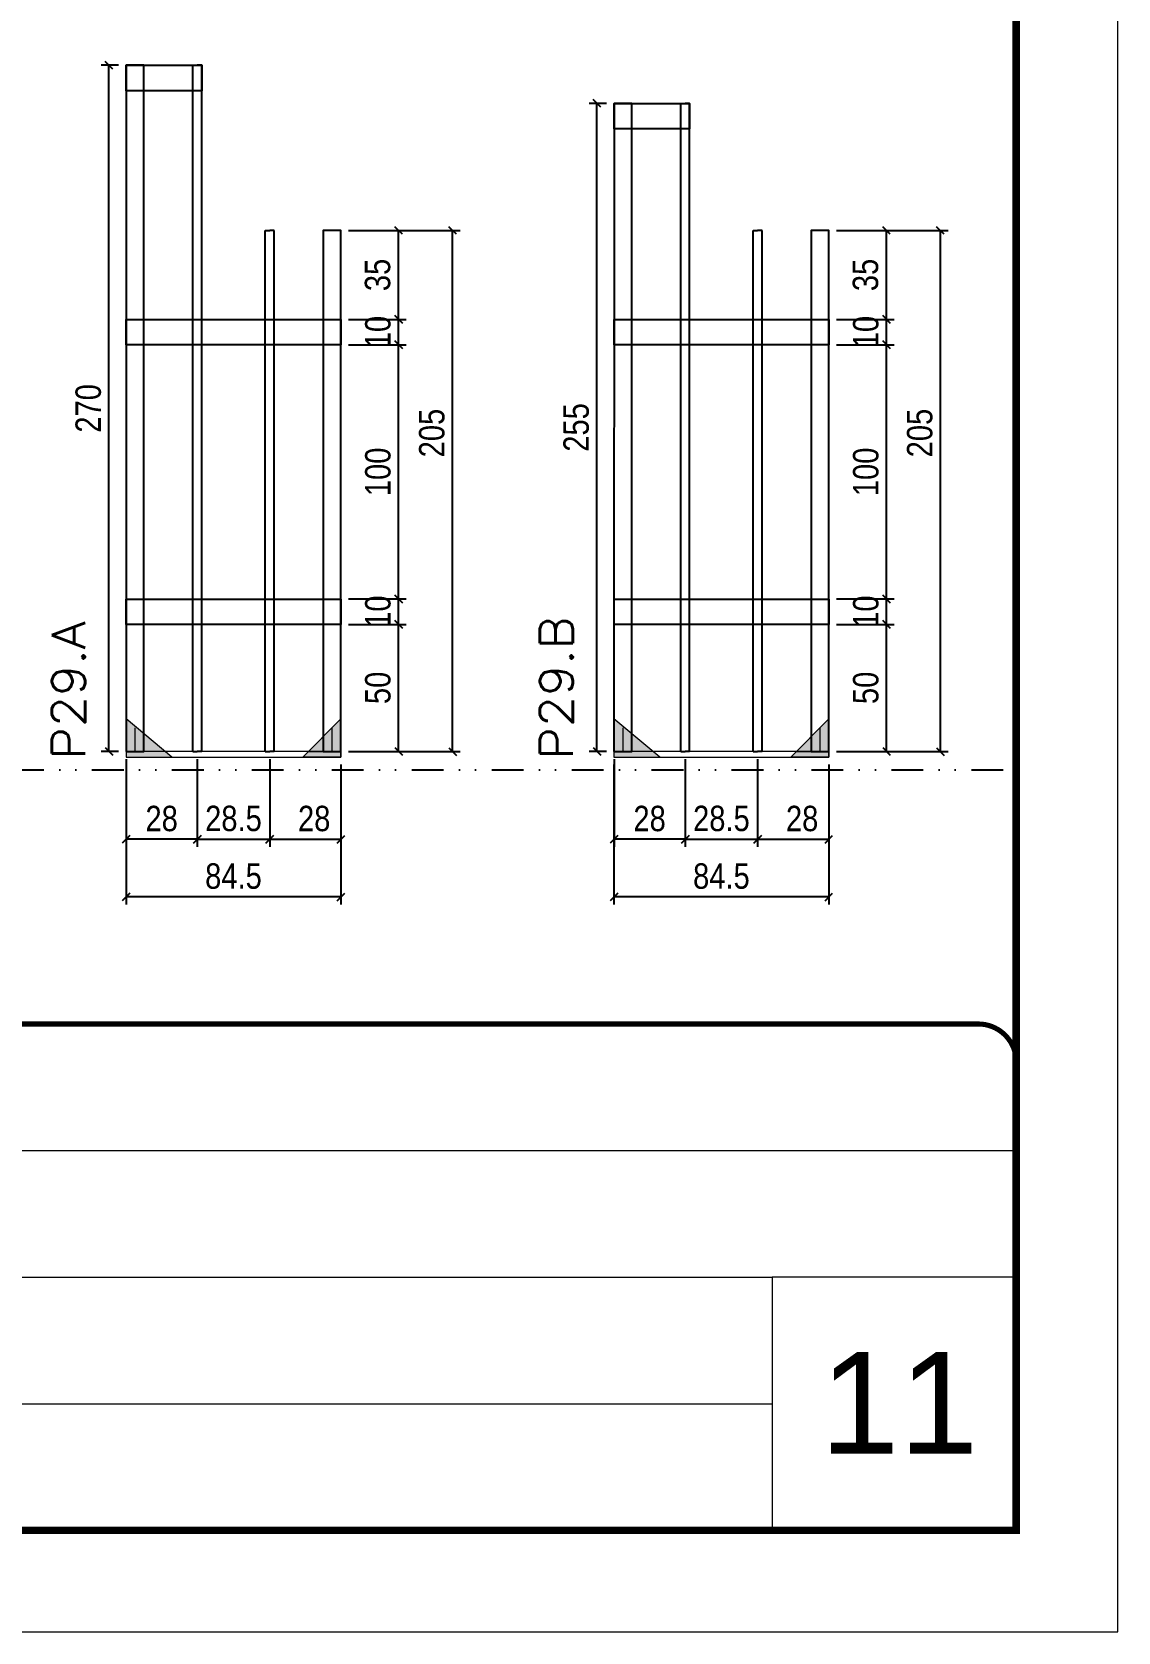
# Model space of a CAD drawing. Extents: x 14400 to 20667, y -21631 to 6985.
# Drawn here: x 18655 to 19082, y 3638 to 4267 of the extents above; entities that cross this region are included whole.
import ezdxf

# ---------------------------------------------------------------- set-up
doc = ezdxf.new("R2010")
doc.units = 0
for name, pattern in [('CONTINUO', [0]), ('DASHED', [0.75, 0.5, -0.25]), ('DIVIDE2', [0.625, 0.25, -0.125, 0, -0.125, 0, -0.125]), ('HIDDEN', [0.375, 0.25, -0.125])]:
    doc.linetypes.add(name, pattern=pattern)
for name, color, linetype, lineweight in [('CARIMBO', 255, 'Continuous', 9), ('Folhas', 255, 'Continuous', 9), ('Madeira', 126, 'Continuous', 18), ('Sarr 2.2x7', 40, 'Continuous', 9), ('SARRAFO DE PRESSAO', 251, 'DASHED', 9), ('Texto Seção', 7, 'Continuous', 15)]:
    doc.layers.add(name, color=color, linetype=linetype, lineweight=lineweight)
for name, color, linetype in [('COTA', 241, 'Continuous'), ('Nível', 160, 'Continuous'), ('SARR_2.2x10', 60, 'Continuous'), ('SARR_3.5x7', 81, 'Continuous'), ('SARR_7x7', 40, 'Continuous')]:
    doc.layers.add(name, color=color, linetype=linetype)
doc.styles.add('ARIAL', font='arial.ttf')
doc.styles.add('COTA TECNICA', font='techl___.ttf', dxfattribs={"height": 10})
doc.styles.add('REGUA-120', font='ROMANS.shx', dxfattribs={"height": 15})
doc.dimstyles.new('PAINEL', dxfattribs={"dimtxt": 10, "dimasz": 3, "dimexe": 3, "dimexo": 3, "dimgap": 3, "dimtad": 1, "dimdec": 1, "dimzin": 12, "dimdsep": 46, "dimtxsty": 'COTA TECNICA', "dimblk1": 'OBLIQUE', "dimblk2": 'OBLIQUE', "dimsah": 1, "dimcen": 0.9, "dimclrd": 4, "dimclre": 4, "dimclrt": 240, "dimadec": 1, "dimazin": 3, "dimtfac": 1, "dimtdec": 1, "dimtmove": 0, "dimatfit": 3, "dimfxl": 1, "dimtolj": 1, "dimtzin": 12, "dimarcsym": 0})

# ---------------------------------------------------------------- blocks, each defined once
blk = doc.blocks.new('9999999999')
at = {"color": 30, "linetype": 'CONTINUO'}
for p, q in [((98564.56, 34379.64), (99583.98, 34379.64)), ((98564.56, 34329.83), (99487.98, 34329.83)), ((99583.98, 34329.83), (99487.98, 34329.83)), ((99487.98, 34329.83), (99487.98, 34230.21)), ((98564.56, 34280.02), (99487.98, 34280.02))]:
    blk.add_line(p, q, dxfattribs=at)
at = {"color": 30, "linetype": 'CONTINUO', "const_width": 2}
blk.add_lwpolyline([(99583.98, 34230.21), (99583.98, 34414.45, 0.414214), (99568.98, 34429.45), (98228.98, 34429.45, 0.414214), (98213.98, 34414.45), (98213.98, 34245.21, 0.414214), (98228.98, 34230.21), (99583.98, 34230.21)], format="xyb", dxfattribs=at)
at = {"layer": 'Folhas'}
blk.add_lwpolyline([(98138.98, 34190.21), (99623.98, 34190.21), (99623.98, 35240.21), (98138.98, 35240.21)], close=True, dxfattribs=at)
at = {"layer": 'Folhas', "color": 30, "const_width": 3}
blk.add_lwpolyline([(98213.98, 34230.21), (99583.98, 34230.21), (99583.98, 35200.21), (98213.98, 35200.21)], close=True, dxfattribs=at)
blk = doc.blocks.new('_Oblique')
at = {"color": 0, "linetype": 'ByBlock', "lineweight": -2}
blk.add_line((-0.5, -0.5), (0.5, 0.5), dxfattribs=at)
blk = doc.blocks.new('*D1003')
at = {"layer": 'COTA', "color": 4, "lineweight": -2, "transparency": 16777216}
for p, q in [((18691.78, 3981.06), (18691.78, 3946.5)), ((18719.78, 3981.06), (18719.78, 3946.5)), ((18719.78, 3949.5), (18691.78, 3949.5))]:
    blk.add_line(p, q, dxfattribs=at)
at = {"layer": 'Defpoints', "color": 0, "transparency": 16777216}
for p in [(18691.78, 3984.06), (18719.78, 3984.06), (18691.78, 3949.5)]:
    blk.add_point(p, dxfattribs=at)
at = {"layer": 'COTA', "color": 4, "lineweight": -2, "transparency": 16777216, "xscale": 3, "yscale": 3, "zscale": 3, "rotation": 180}
blk.add_blockref('_Oblique', (18691.78, 3949.5), dxfattribs=at)
at = {"layer": 'COTA', "color": 4, "lineweight": -2, "transparency": 16777216, "xscale": 3, "yscale": 3, "zscale": 3}
blk.add_blockref('_Oblique', (18719.78, 3949.5), dxfattribs=at)
at = {"layer": 'COTA', "color": 240, "transparency": 16777216, "insert": (18705.78, 3957.6), "char_height": 10, "attachment_point": 5, "style": 'COTA TECNICA'}
blk.add_mtext('\\A1;28', dxfattribs=at)
blk = doc.blocks.new('*D1004')
at = {"layer": 'COTA', "color": 4, "lineweight": -2, "transparency": 16777216}
for p, q in [((18748.28, 3981.06), (18748.28, 3946.5)), ((18776.28, 3978.86), (18776.28, 3946.5)), ((18748.28, 3949.5), (18776.28, 3949.5))]:
    blk.add_line(p, q, dxfattribs=at)
at = {"layer": 'Defpoints', "color": 0, "transparency": 16777216}
for p in [(18748.28, 3984.06), (18776.28, 3981.86), (18776.28, 3949.5)]:
    blk.add_point(p, dxfattribs=at)
at = {"layer": 'COTA', "color": 4, "lineweight": -2, "transparency": 16777216, "xscale": 3, "yscale": 3, "zscale": 3, "rotation": 180}
blk.add_blockref('_Oblique', (18748.28, 3949.5), dxfattribs=at)
at = {"layer": 'COTA', "color": 4, "lineweight": -2, "transparency": 16777216, "xscale": 3, "yscale": 3, "zscale": 3}
blk.add_blockref('_Oblique', (18776.28, 3949.5), dxfattribs=at)
at = {"layer": 'COTA', "color": 240, "transparency": 16777216, "insert": (18765.78, 3957.6), "char_height": 10, "attachment_point": 5, "style": 'COTA TECNICA'}
blk.add_mtext('\\A1;28', dxfattribs=at)
blk = doc.blocks.new('*D1005')
at = {"layer": 'COTA', "color": 4, "lineweight": -2, "transparency": 16777216}
for p, q in [((18719.78, 3981.06), (18719.78, 3946.5)), ((18748.28, 3981.06), (18748.28, 3946.5)), ((18719.78, 3949.5), (18748.28, 3949.5))]:
    blk.add_line(p, q, dxfattribs=at)
at = {"layer": 'Defpoints', "color": 0, "transparency": 16777216}
for p in [(18719.78, 3984.06), (18748.28, 3984.06), (18748.28, 3949.5)]:
    blk.add_point(p, dxfattribs=at)
at = {"layer": 'COTA', "color": 4, "lineweight": -2, "transparency": 16777216, "xscale": 3, "yscale": 3, "zscale": 3, "rotation": 180}
blk.add_blockref('_Oblique', (18719.78, 3949.5), dxfattribs=at)
at = {"layer": 'COTA', "color": 4, "lineweight": -2, "transparency": 16777216, "xscale": 3, "yscale": 3, "zscale": 3}
blk.add_blockref('_Oblique', (18748.28, 3949.5), dxfattribs=at)
at = {"layer": 'COTA', "color": 240, "transparency": 16777216, "insert": (18734.03, 3957.63), "char_height": 10, "attachment_point": 5, "style": 'COTA TECNICA'}
blk.add_mtext('\\A1;28.5', dxfattribs=at)
blk = doc.blocks.new('*D1006')
at = {"layer": 'COTA', "color": 4, "lineweight": -2, "transparency": 16777216}
for p, q in [((18691.78, 3978.86), (18691.78, 3923.82)), ((18776.28, 3978.86), (18776.28, 3923.82)), ((18776.28, 3926.82), (18691.78, 3926.82))]:
    blk.add_line(p, q, dxfattribs=at)
at = {"layer": 'Defpoints', "color": 0, "transparency": 16777216}
for p in [(18691.78, 3981.86), (18776.28, 3981.86), (18691.78, 3926.82)]:
    blk.add_point(p, dxfattribs=at)
at = {"layer": 'COTA', "color": 4, "lineweight": -2, "transparency": 16777216, "xscale": 3, "yscale": 3, "zscale": 3, "rotation": 180}
blk.add_blockref('_Oblique', (18691.78, 3926.82), dxfattribs=at)
at = {"layer": 'COTA', "color": 4, "lineweight": -2, "transparency": 16777216, "xscale": 3, "yscale": 3, "zscale": 3}
blk.add_blockref('_Oblique', (18776.28, 3926.82), dxfattribs=at)
at = {"layer": 'COTA', "color": 240, "transparency": 16777216, "insert": (18734.03, 3934.95), "char_height": 10, "attachment_point": 5, "style": 'COTA TECNICA'}
blk.add_mtext('\\A1;84.5', dxfattribs=at)
blk = doc.blocks.new('*D1007')
at = {"layer": 'COTA', "color": 4, "lineweight": -2, "transparency": 16777216}
for p, q in [((18779.28, 4034.06), (18801.98, 4034.06)), ((18798.98, 3984.06), (18798.98, 4034.06)), ((18779.28, 3984.06), (18801.98, 3984.06))]:
    blk.add_line(p, q, dxfattribs=at)
at = {"layer": 'Defpoints', "color": 0, "transparency": 16777216}
for p in [(18776.28, 4034.06), (18798.98, 4034.06), (18776.28, 3984.06)]:
    blk.add_point(p, dxfattribs=at)
at = {"layer": 'COTA', "color": 4, "lineweight": -2, "transparency": 16777216, "xscale": 3, "yscale": 3, "zscale": 3}
for p, rotation in [((18798.98, 4034.06), 90), ((18798.98, 3984.06), 270)]:
    blk.add_blockref('_Oblique', p, dxfattribs=dict(at, rotation=rotation))
at = {"layer": 'COTA', "color": 240, "transparency": 16777216, "insert": (18790.87, 4009.06), "char_height": 10, "attachment_point": 5, "rotation": 90, "style": 'COTA TECNICA'}
blk.add_mtext('\\A1;50', dxfattribs=at)
blk = doc.blocks.new('*D1008')
at = {"layer": 'COTA', "color": 4, "lineweight": -2, "transparency": 16777216}
for p, q in [((18779.28, 4044.06), (18801.98, 4044.06)), ((18798.98, 4034.06), (18798.98, 4044.06)), ((18779.28, 4034.06), (18801.98, 4034.06))]:
    blk.add_line(p, q, dxfattribs=at)
at = {"layer": 'Defpoints', "color": 0, "transparency": 16777216}
for p in [(18776.28, 4044.06), (18798.98, 4044.06), (18776.28, 4034.06)]:
    blk.add_point(p, dxfattribs=at)
at = {"layer": 'COTA', "color": 4, "lineweight": -2, "transparency": 16777216, "xscale": 3, "yscale": 3, "zscale": 3}
for p, rotation in [((18798.98, 4044.06), 90), ((18798.98, 4034.06), 270)]:
    blk.add_blockref('_Oblique', p, dxfattribs=dict(at, rotation=rotation))
at = {"layer": 'COTA', "color": 240, "transparency": 16777216, "insert": (18790.88, 4039.06), "char_height": 10, "attachment_point": 5, "rotation": 90, "style": 'COTA TECNICA'}
blk.add_mtext('\\A1;10', dxfattribs=at)
blk = doc.blocks.new('*D1009')
at = {"layer": 'COTA', "color": 4, "lineweight": -2, "transparency": 16777216}
for p, q in [((18779.28, 4144.06), (18801.98, 4144.06)), ((18798.98, 4044.06), (18798.98, 4144.06)), ((18779.28, 4044.06), (18801.98, 4044.06))]:
    blk.add_line(p, q, dxfattribs=at)
at = {"layer": 'Defpoints', "color": 0, "transparency": 16777216}
for p in [(18776.28, 4144.06), (18798.98, 4144.06), (18776.28, 4044.06)]:
    blk.add_point(p, dxfattribs=at)
at = {"layer": 'COTA', "color": 4, "lineweight": -2, "transparency": 16777216, "xscale": 3, "yscale": 3, "zscale": 3}
for p, rotation in [((18798.98, 4144.06), 90), ((18798.98, 4044.06), 270)]:
    blk.add_blockref('_Oblique', p, dxfattribs=dict(at, rotation=rotation))
at = {"layer": 'COTA', "color": 240, "transparency": 16777216, "insert": (18790.88, 4094.06), "char_height": 10, "attachment_point": 5, "rotation": 90, "style": 'COTA TECNICA'}
blk.add_mtext('\\A1;100', dxfattribs=at)
blk = doc.blocks.new('*D1010')
at = {"layer": 'COTA', "color": 4, "lineweight": -2, "transparency": 16777216}
for p, q in [((18779.28, 4154.06), (18801.98, 4154.06)), ((18798.98, 4144.06), (18798.98, 4154.06)), ((18779.28, 4144.06), (18801.98, 4144.06))]:
    blk.add_line(p, q, dxfattribs=at)
at = {"layer": 'Defpoints', "color": 0, "transparency": 16777216}
for p in [(18776.28, 4154.06), (18798.98, 4154.06), (18776.28, 4144.06)]:
    blk.add_point(p, dxfattribs=at)
at = {"layer": 'COTA', "color": 4, "lineweight": -2, "transparency": 16777216, "xscale": 3, "yscale": 3, "zscale": 3}
for p, rotation in [((18798.98, 4154.06), 90), ((18798.98, 4144.06), 270)]:
    blk.add_blockref('_Oblique', p, dxfattribs=dict(at, rotation=rotation))
at = {"layer": 'COTA', "color": 240, "transparency": 16777216, "insert": (18790.88, 4149.06), "char_height": 10, "attachment_point": 5, "rotation": 90, "style": 'COTA TECNICA'}
blk.add_mtext('\\A1;10', dxfattribs=at)
blk = doc.blocks.new('*D1011')
at = {"layer": 'COTA', "color": 4, "lineweight": -2, "transparency": 16777216}
for p, q in [((18779.28, 4189.03), (18823.2, 4189.03)), ((18820.2, 3984.02), (18820.2, 4189.03)), ((18779.28, 3984.02), (18823.2, 3984.02))]:
    blk.add_line(p, q, dxfattribs=at)
at = {"layer": 'Defpoints', "color": 0, "transparency": 16777216}
for p in [(18776.28, 4189.03), (18820.2, 4189.03), (18776.28, 3984.02)]:
    blk.add_point(p, dxfattribs=at)
at = {"layer": 'COTA', "color": 4, "lineweight": -2, "transparency": 16777216, "xscale": 3, "yscale": 3, "zscale": 3}
for p, rotation in [((18820.2, 4189.03), 90), ((18820.2, 3984.02), 270)]:
    blk.add_blockref('_Oblique', p, dxfattribs=dict(at, rotation=rotation))
at = {"layer": 'COTA', "color": 240, "transparency": 16777216, "insert": (18812.09, 4109.33), "char_height": 10, "attachment_point": 5, "rotation": 90, "style": 'COTA TECNICA'}
blk.add_mtext('\\A1;205', dxfattribs=at)
blk = doc.blocks.new('*D1012')
at = {"layer": 'COTA', "color": 4, "lineweight": -2, "transparency": 16777216}
for p, q in [((18779.28, 4189.03), (18801.98, 4189.03)), ((18798.98, 4154.06), (18798.98, 4189.03)), ((18779.28, 4154.06), (18801.98, 4154.06))]:
    blk.add_line(p, q, dxfattribs=at)
at = {"layer": 'Defpoints', "color": 0, "transparency": 16777216}
for p in [(18776.28, 4189.03), (18798.98, 4189.03), (18776.28, 4154.06)]:
    blk.add_point(p, dxfattribs=at)
at = {"layer": 'COTA', "color": 4, "lineweight": -2, "transparency": 16777216, "xscale": 3, "yscale": 3, "zscale": 3}
for p, rotation in [((18798.98, 4189.03), 90), ((18798.98, 4154.06), 270)]:
    blk.add_blockref('_Oblique', p, dxfattribs=dict(at, rotation=rotation))
at = {"layer": 'COTA', "color": 240, "transparency": 16777216, "insert": (18790.76, 4171.54), "char_height": 10, "attachment_point": 5, "rotation": 90, "style": 'COTA TECNICA'}
blk.add_mtext('\\A1;35', dxfattribs=at)
blk = doc.blocks.new('*D1013')
at = {"layer": 'COTA', "color": 4, "lineweight": -2, "transparency": 16777216}
for p, q in [((18688.78, 4254.02), (18682.05, 4254.02)), ((18685.05, 3984.06), (18685.05, 4254.02)), ((18688.78, 3984.06), (18682.05, 3984.06))]:
    blk.add_line(p, q, dxfattribs=at)
at = {"layer": 'Defpoints', "color": 0, "transparency": 16777216}
for p in [(18685.05, 4254.02), (18691.78, 4254.02), (18691.78, 3984.06)]:
    blk.add_point(p, dxfattribs=at)
at = {"layer": 'COTA', "color": 4, "lineweight": -2, "transparency": 16777216, "xscale": 3, "yscale": 3, "zscale": 3}
for p, rotation in [((18685.05, 4254.02), 90), ((18685.05, 3984.06), 270)]:
    blk.add_blockref('_Oblique', p, dxfattribs=dict(at, rotation=rotation))
at = {"layer": 'COTA', "color": 240, "transparency": 16777216, "insert": (18676.95, 4119.04), "char_height": 10, "attachment_point": 5, "rotation": 90, "style": 'COTA TECNICA'}
blk.add_mtext('\\A1;270', dxfattribs=at)
blk = doc.blocks.new('*D1014')
at = {"layer": 'COTA', "color": 4, "lineweight": -2, "transparency": 16777216}
for p, q in [((18883.72, 3981.06), (18883.72, 3946.5)), ((18911.72, 3981.06), (18911.72, 3946.5)), ((18911.72, 3949.5), (18883.72, 3949.5))]:
    blk.add_line(p, q, dxfattribs=at)
at = {"layer": 'Defpoints', "color": 0, "transparency": 16777216}
for p in [(18883.72, 3984.06), (18911.72, 3984.06), (18883.72, 3949.5)]:
    blk.add_point(p, dxfattribs=at)
at = {"layer": 'COTA', "color": 4, "lineweight": -2, "transparency": 16777216, "xscale": 3, "yscale": 3, "zscale": 3, "rotation": 180}
blk.add_blockref('_Oblique', (18883.72, 3949.5), dxfattribs=at)
at = {"layer": 'COTA', "color": 4, "lineweight": -2, "transparency": 16777216, "xscale": 3, "yscale": 3, "zscale": 3}
blk.add_blockref('_Oblique', (18911.72, 3949.5), dxfattribs=at)
at = {"layer": 'COTA', "color": 240, "transparency": 16777216, "insert": (18897.72, 3957.6), "char_height": 10, "attachment_point": 5, "style": 'COTA TECNICA'}
blk.add_mtext('\\A1;28', dxfattribs=at)
blk = doc.blocks.new('*D1015')
at = {"layer": 'COTA', "color": 4, "lineweight": -2, "transparency": 16777216}
for p, q in [((18940.22, 3981.06), (18940.22, 3946.5)), ((18968.22, 3978.86), (18968.22, 3946.5)), ((18940.22, 3949.5), (18968.22, 3949.5))]:
    blk.add_line(p, q, dxfattribs=at)
at = {"layer": 'Defpoints', "color": 0, "transparency": 16777216}
for p in [(18940.22, 3984.06), (18968.22, 3981.86), (18968.22, 3949.5)]:
    blk.add_point(p, dxfattribs=at)
at = {"layer": 'COTA', "color": 4, "lineweight": -2, "transparency": 16777216, "xscale": 3, "yscale": 3, "zscale": 3, "rotation": 180}
blk.add_blockref('_Oblique', (18940.22, 3949.5), dxfattribs=at)
at = {"layer": 'COTA', "color": 4, "lineweight": -2, "transparency": 16777216, "xscale": 3, "yscale": 3, "zscale": 3}
blk.add_blockref('_Oblique', (18968.22, 3949.5), dxfattribs=at)
at = {"layer": 'COTA', "color": 240, "transparency": 16777216, "insert": (18957.72, 3957.6), "char_height": 10, "attachment_point": 5, "style": 'COTA TECNICA'}
blk.add_mtext('\\A1;28', dxfattribs=at)
blk = doc.blocks.new('*D1016')
at = {"layer": 'COTA', "color": 4, "lineweight": -2, "transparency": 16777216}
for p, q in [((18911.72, 3981.06), (18911.72, 3946.5)), ((18940.22, 3981.06), (18940.22, 3946.5)), ((18911.72, 3949.5), (18940.22, 3949.5))]:
    blk.add_line(p, q, dxfattribs=at)
at = {"layer": 'Defpoints', "color": 0, "transparency": 16777216}
for p in [(18911.72, 3984.06), (18940.22, 3984.06), (18940.22, 3949.5)]:
    blk.add_point(p, dxfattribs=at)
at = {"layer": 'COTA', "color": 4, "lineweight": -2, "transparency": 16777216, "xscale": 3, "yscale": 3, "zscale": 3, "rotation": 180}
blk.add_blockref('_Oblique', (18911.72, 3949.5), dxfattribs=at)
at = {"layer": 'COTA', "color": 4, "lineweight": -2, "transparency": 16777216, "xscale": 3, "yscale": 3, "zscale": 3}
blk.add_blockref('_Oblique', (18940.22, 3949.5), dxfattribs=at)
at = {"layer": 'COTA', "color": 240, "transparency": 16777216, "insert": (18925.97, 3957.63), "char_height": 10, "attachment_point": 5, "style": 'COTA TECNICA'}
blk.add_mtext('\\A1;28.5', dxfattribs=at)
blk = doc.blocks.new('*D1017')
at = {"layer": 'COTA', "color": 4, "lineweight": -2, "transparency": 16777216}
for p, q in [((18883.71, 3978.86), (18883.71, 3923.82)), ((18968.22, 3978.86), (18968.22, 3923.82)), ((18968.22, 3926.82), (18883.71, 3926.82))]:
    blk.add_line(p, q, dxfattribs=at)
at = {"layer": 'Defpoints', "color": 0, "transparency": 16777216}
for p in [(18883.71, 3981.86), (18968.22, 3981.86), (18883.71, 3926.82)]:
    blk.add_point(p, dxfattribs=at)
at = {"layer": 'COTA', "color": 4, "lineweight": -2, "transparency": 16777216, "xscale": 3, "yscale": 3, "zscale": 3, "rotation": 180}
blk.add_blockref('_Oblique', (18883.71, 3926.82), dxfattribs=at)
at = {"layer": 'COTA', "color": 4, "lineweight": -2, "transparency": 16777216, "xscale": 3, "yscale": 3, "zscale": 3}
blk.add_blockref('_Oblique', (18968.22, 3926.82), dxfattribs=at)
at = {"layer": 'COTA', "color": 240, "transparency": 16777216, "insert": (18925.97, 3934.95), "char_height": 10, "attachment_point": 5, "style": 'COTA TECNICA'}
blk.add_mtext('\\A1;84.5', dxfattribs=at)
blk = doc.blocks.new('*D1018')
at = {"layer": 'COTA', "color": 4, "lineweight": -2, "transparency": 16777216}
for p, q in [((18971.22, 4034.06), (18993.91, 4034.06)), ((18990.91, 3984.06), (18990.91, 4034.06)), ((18971.22, 3984.06), (18993.91, 3984.06))]:
    blk.add_line(p, q, dxfattribs=at)
at = {"layer": 'Defpoints', "color": 0, "transparency": 16777216}
for p in [(18968.22, 4034.06), (18990.91, 4034.06), (18968.22, 3984.06)]:
    blk.add_point(p, dxfattribs=at)
at = {"layer": 'COTA', "color": 4, "lineweight": -2, "transparency": 16777216, "xscale": 3, "yscale": 3, "zscale": 3}
for p, rotation in [((18990.91, 4034.06), 90), ((18990.91, 3984.06), 270)]:
    blk.add_blockref('_Oblique', p, dxfattribs=dict(at, rotation=rotation))
at = {"layer": 'COTA', "color": 240, "transparency": 16777216, "insert": (18982.8, 4009.06), "char_height": 10, "attachment_point": 5, "rotation": 90, "style": 'COTA TECNICA'}
blk.add_mtext('\\A1;50', dxfattribs=at)
blk = doc.blocks.new('*D1019')
at = {"layer": 'COTA', "color": 4, "lineweight": -2, "transparency": 16777216}
for p, q in [((18971.22, 4044.06), (18993.91, 4044.06)), ((18990.91, 4034.06), (18990.91, 4044.06)), ((18971.22, 4034.06), (18993.91, 4034.06))]:
    blk.add_line(p, q, dxfattribs=at)
at = {"layer": 'Defpoints', "color": 0, "transparency": 16777216}
for p in [(18968.22, 4044.06), (18990.91, 4044.06), (18968.22, 4034.06)]:
    blk.add_point(p, dxfattribs=at)
at = {"layer": 'COTA', "color": 4, "lineweight": -2, "transparency": 16777216, "xscale": 3, "yscale": 3, "zscale": 3}
for p, rotation in [((18990.91, 4044.06), 90), ((18990.91, 4034.06), 270)]:
    blk.add_blockref('_Oblique', p, dxfattribs=dict(at, rotation=rotation))
at = {"layer": 'COTA', "color": 240, "transparency": 16777216, "insert": (18982.81, 4039.06), "char_height": 10, "attachment_point": 5, "rotation": 90, "style": 'COTA TECNICA'}
blk.add_mtext('\\A1;10', dxfattribs=at)
blk = doc.blocks.new('*D1020')
at = {"layer": 'COTA', "color": 4, "lineweight": -2, "transparency": 16777216}
for p, q in [((18971.22, 4144.06), (18993.91, 4144.06)), ((18990.91, 4044.06), (18990.91, 4144.06)), ((18971.22, 4044.06), (18993.91, 4044.06))]:
    blk.add_line(p, q, dxfattribs=at)
at = {"layer": 'Defpoints', "color": 0, "transparency": 16777216}
for p in [(18968.22, 4144.06), (18990.91, 4144.06), (18968.22, 4044.06)]:
    blk.add_point(p, dxfattribs=at)
at = {"layer": 'COTA', "color": 4, "lineweight": -2, "transparency": 16777216, "xscale": 3, "yscale": 3, "zscale": 3}
for p, rotation in [((18990.91, 4144.06), 90), ((18990.91, 4044.06), 270)]:
    blk.add_blockref('_Oblique', p, dxfattribs=dict(at, rotation=rotation))
at = {"layer": 'COTA', "color": 240, "transparency": 16777216, "insert": (18982.81, 4094.06), "char_height": 10, "attachment_point": 5, "rotation": 90, "style": 'COTA TECNICA'}
blk.add_mtext('\\A1;100', dxfattribs=at)
blk = doc.blocks.new('*D1021')
at = {"layer": 'COTA', "color": 4, "lineweight": -2, "transparency": 16777216}
for p, q in [((18971.22, 4154.06), (18993.91, 4154.06)), ((18990.91, 4144.06), (18990.91, 4154.06)), ((18971.22, 4144.06), (18993.91, 4144.06))]:
    blk.add_line(p, q, dxfattribs=at)
at = {"layer": 'Defpoints', "color": 0, "transparency": 16777216}
for p in [(18968.22, 4154.06), (18990.91, 4154.06), (18968.22, 4144.06)]:
    blk.add_point(p, dxfattribs=at)
at = {"layer": 'COTA', "color": 4, "lineweight": -2, "transparency": 16777216, "xscale": 3, "yscale": 3, "zscale": 3}
for p, rotation in [((18990.91, 4154.06), 90), ((18990.91, 4144.06), 270)]:
    blk.add_blockref('_Oblique', p, dxfattribs=dict(at, rotation=rotation))
at = {"layer": 'COTA', "color": 240, "transparency": 16777216, "insert": (18982.81, 4149.06), "char_height": 10, "attachment_point": 5, "rotation": 90, "style": 'COTA TECNICA'}
blk.add_mtext('\\A1;10', dxfattribs=at)
blk = doc.blocks.new('*D1022')
at = {"layer": 'COTA', "color": 4, "lineweight": -2, "transparency": 16777216}
for p, q in [((18971.22, 4189.03), (19015.13, 4189.03)), ((19012.13, 3984.02), (19012.13, 4189.03)), ((18971.22, 3984.02), (19015.13, 3984.02))]:
    blk.add_line(p, q, dxfattribs=at)
at = {"layer": 'Defpoints', "color": 0, "transparency": 16777216}
for p in [(18968.22, 4189.03), (19012.13, 4189.03), (18968.22, 3984.02)]:
    blk.add_point(p, dxfattribs=at)
at = {"layer": 'COTA', "color": 4, "lineweight": -2, "transparency": 16777216, "xscale": 3, "yscale": 3, "zscale": 3}
for p, rotation in [((19012.13, 4189.03), 90), ((19012.13, 3984.02), 270)]:
    blk.add_blockref('_Oblique', p, dxfattribs=dict(at, rotation=rotation))
at = {"layer": 'COTA', "color": 240, "transparency": 16777216, "insert": (19004.02, 4109.33), "char_height": 10, "attachment_point": 5, "rotation": 90, "style": 'COTA TECNICA'}
blk.add_mtext('\\A1;205', dxfattribs=at)
blk = doc.blocks.new('*D1023')
at = {"layer": 'COTA', "color": 4, "lineweight": -2, "transparency": 16777216}
for p, q in [((18971.22, 4189.03), (18993.91, 4189.03)), ((18990.91, 4154.06), (18990.91, 4189.03)), ((18971.22, 4154.06), (18993.91, 4154.06))]:
    blk.add_line(p, q, dxfattribs=at)
at = {"layer": 'Defpoints', "color": 0, "transparency": 16777216}
for p in [(18968.22, 4189.03), (18990.91, 4189.03), (18968.22, 4154.06)]:
    blk.add_point(p, dxfattribs=at)
at = {"layer": 'COTA', "color": 4, "lineweight": -2, "transparency": 16777216, "xscale": 3, "yscale": 3, "zscale": 3}
for p, rotation in [((18990.91, 4189.03), 90), ((18990.91, 4154.06), 270)]:
    blk.add_blockref('_Oblique', p, dxfattribs=dict(at, rotation=rotation))
at = {"layer": 'COTA', "color": 240, "transparency": 16777216, "insert": (18982.69, 4171.54), "char_height": 10, "attachment_point": 5, "rotation": 90, "style": 'COTA TECNICA'}
blk.add_mtext('\\A1;35', dxfattribs=at)
blk = doc.blocks.new('*D1024')
at = {"layer": 'COTA', "color": 4, "lineweight": -2, "transparency": 16777216}
for p, q in [((18880.72, 4239.02), (18873.98, 4239.02)), ((18876.98, 3984.06), (18876.98, 4239.02)), ((18880.72, 3984.06), (18873.98, 3984.06))]:
    blk.add_line(p, q, dxfattribs=at)
at = {"layer": 'Defpoints', "color": 0, "transparency": 16777216}
for p in [(18876.98, 4239.02), (18883.72, 4239.02), (18883.72, 3984.06)]:
    blk.add_point(p, dxfattribs=at)
at = {"layer": 'COTA', "color": 4, "lineweight": -2, "transparency": 16777216, "xscale": 3, "yscale": 3, "zscale": 3}
for p, rotation in [((18876.98, 4239.02), 90), ((18876.98, 3984.06), 270)]:
    blk.add_blockref('_Oblique', p, dxfattribs=dict(at, rotation=rotation))
at = {"layer": 'COTA', "color": 240, "transparency": 16777216, "insert": (18868.87, 4111.54), "char_height": 10, "attachment_point": 5, "rotation": 90, "style": 'COTA TECNICA'}
blk.add_mtext('\\A1;255', dxfattribs=at)

msp = doc.modelspace()

# ---------------------------------------------------------------- hatches: boundary and pattern name
at = {"layer": 'Madeira'}
h = msp.add_hatch(color=252, dxfattribs=at)
h.dxf.hatch_style = 2
h.paths.add_polyline_path([(18691.78, 3996.86), (18691.78, 3981.86), (18709.78, 3981.86)])
h = msp.add_hatch(color=252, dxfattribs=at)
h.dxf.hatch_style = 2
h.paths.add_polyline_path([(18776.28, 3996.86), (18776.28, 3981.86), (18761.28, 3981.86)])
h = msp.add_hatch(color=252, dxfattribs=at)
h.dxf.hatch_style = 2
h.paths.add_polyline_path([(18883.71, 3996.86), (18883.71, 3981.86), (18901.71, 3981.86)])
h = msp.add_hatch(color=252, dxfattribs=at)
h.dxf.hatch_style = 2
h.paths.add_polyline_path([(18968.22, 3996.86), (18968.22, 3981.86), (18953.22, 3981.86)])

# ---------------------------------------------------------------- linework, layer by layer
at = {"layer": 'Madeira', "color": 1, "linetype": 'HIDDEN'}
for p, q in [((18695.28, 3993.36), (18695.28, 3984.06)), ((18695.28, 3993.36), (18695.28, 3984.06)), ((18772.78, 3993.36), (18772.78, 3984.06)), ((18772.78, 3993.36), (18772.78, 3984.06)), ((18887.21, 3993.36), (18887.21, 3984.06)), ((18887.21, 3993.36), (18887.21, 3984.06)), ((18964.72, 3993.36), (18964.72, 3984.06)), ((18964.72, 3993.36), (18964.72, 3984.06)), ((18698.78, 3989.86), (18698.78, 3984.06)), ((18890.71, 3989.86), (18890.71, 3984.06)), ((18701.62, 3984.06), (18691.78, 3984.06)), ((18701.62, 3984.06), (18691.78, 3984.06)), ((18707.58, 3984.06), (18691.78, 3984.06)), ((18763.48, 3984.06), (18776.28, 3984.06)), ((18766.45, 3984.06), (18776.28, 3984.06)), ((18766.45, 3984.06), (18776.28, 3984.06)), ((18893.55, 3984.06), (18883.71, 3984.06)), ((18893.55, 3984.06), (18883.71, 3984.06)), ((18899.51, 3984.06), (18883.71, 3984.06)), ((18955.42, 3984.06), (18968.22, 3984.06)), ((18958.38, 3984.06), (18968.22, 3984.06)), ((18958.38, 3984.06), (18968.22, 3984.06))]:
    msp.add_line(p, q, dxfattribs=at)
at = {"layer": 'Madeira'}
for p, q in [((18691.78, 3984.06), (18691.78, 3981.86)), ((18691.78, 3984.06), (18691.78, 3981.86)), ((18691.78, 3984.06), (18691.78, 3981.86)), ((18883.71, 3984.06), (18883.71, 3981.86)), ((18883.71, 3984.06), (18883.71, 3981.86)), ((18883.71, 3984.06), (18883.71, 3981.86))]:
    msp.add_line(p, q, dxfattribs=at)
at = {"layer": 'Madeira', "color": 0}
for points in [[(18691.78, 3996.86), (18691.78, 3981.86), (18709.78, 3981.86), (18691.78, 3996.86)], [(18776.28, 3996.86), (18776.28, 3981.86), (18761.28, 3981.86), (18776.28, 3996.86)], [(18883.71, 3996.86), (18883.71, 3981.86), (18901.71, 3981.86), (18883.71, 3996.86)], [(18968.22, 3996.86), (18968.22, 3981.86), (18953.22, 3981.86), (18968.22, 3996.86)]]:
    msp.add_lwpolyline(points, dxfattribs=at)
at = {"layer": 'Nível', "color": 4, "linetype": 'DIVIDE2', "ltscale": 50}
msp.add_line((17671.97, 3976.86), (19041.97, 3976.86), dxfattribs=at)
at = {"layer": 'Sarr 2.2x7'}
for points in [[(18776.28, 3984.06), (18691.78, 3984.06), (18691.78, 3981.86), (18776.28, 3981.86)], [(18968.22, 3984.06), (18883.71, 3984.06), (18883.71, 3981.86), (18968.22, 3981.86)]]:
    msp.add_lwpolyline(points, close=True, dxfattribs=at)
at = {"layer": 'SARR_2.2x10'}
for points in [[(18691.78, 4254.02), (18721.53, 4254.02), (18721.53, 4244.02), (18691.78, 4244.02)], [(18883.72, 4239.02), (18913.47, 4239.02), (18913.47, 4229.02), (18883.72, 4229.02)], [(18691.78, 4154.03), (18776.28, 4154.03), (18776.28, 4144.03), (18691.78, 4144.03)], [(18883.72, 4154.03), (18968.22, 4154.03), (18968.22, 4144.03), (18883.72, 4144.03)], [(18691.78, 4044.03), (18776.28, 4044.03), (18776.28, 4034.03), (18691.78, 4034.03)], [(18883.72, 4044.03), (18968.22, 4044.03), (18968.22, 4034.03), (18883.72, 4034.03)]]:
    msp.add_lwpolyline(points, close=True, dxfattribs=at)
at = {"layer": 'SARR_3.5x7'}
for p, q in [((18718.03, 3984.06), (18718.03, 4254.02)), ((18718.03, 4254.02), (18719.78, 4254.02)), ((18721.53, 4254.02), (18719.78, 4254.02)), ((18721.53, 3984.06), (18721.53, 4254.02)), ((18909.97, 3984.06), (18909.97, 4239.02)), ((18909.97, 4239.02), (18911.72, 4239.02)), ((18913.47, 4239.02), (18911.72, 4239.02)), ((18913.47, 3984.06), (18913.47, 4239.02)), ((18746.53, 3984.06), (18746.53, 4189.03)), ((18746.53, 4189.03), (18748.28, 4189.03)), ((18750.03, 4189.03), (18748.28, 4189.03)), ((18750.03, 3984.06), (18750.03, 4189.03)), ((18938.47, 3984.06), (18938.47, 4189.03)), ((18938.47, 4189.03), (18940.22, 4189.03)), ((18941.97, 4189.03), (18940.22, 4189.03)), ((18941.97, 3984.06), (18941.97, 4189.03)), ((18718.03, 3984.06), (18719.78, 3984.06)), ((18721.53, 3984.06), (18719.78, 3984.06)), ((18746.53, 3984.06), (18748.28, 3984.06)), ((18750.03, 3984.06), (18748.28, 3984.06)), ((18909.97, 3984.06), (18911.72, 3984.06)), ((18913.47, 3984.06), (18911.72, 3984.06)), ((18938.47, 3984.06), (18940.22, 3984.06)), ((18941.97, 3984.06), (18940.22, 3984.06))]:
    msp.add_line(p, q, dxfattribs=at)
at = {"layer": 'SARR_7x7'}
for points in [[(18691.78, 3984.06), (18698.78, 3984.06), (18698.78, 4254.02), (18691.78, 4254.02)], [(18883.71, 3984.06), (18890.71, 3984.06), (18890.72, 4239.02), (18883.72, 4239.02)], [(18769.28, 3984.06), (18776.28, 3984.06), (18776.28, 4189.03), (18769.28, 4189.03)], [(18961.22, 3984.06), (18968.22, 3984.06), (18968.22, 4189.03), (18961.22, 4189.03)]]:
    msp.add_lwpolyline(points, close=True, dxfattribs=at)

# ---------------------------------------------------------------- block references
at = {"layer": 'SARRAFO DE PRESSAO', "color": 6, "linetype": 'ByBlock'}
msp.add_blockref('9999999999', (-80542.01, -30552.63), dxfattribs=at)

# ---------------------------------------------------------------- texts
at = {"layer": 'CARIMBO', "style": 'ARIAL'}
msp.add_text('11', height=40, dxfattribs=at).set_placement((18964.83, 3707.72))
at = {"layer": 'Texto Seção', "style": 'REGUA-120', "width": 1.1}
for s, p in [('P29.A', (18675.64, 3980.75)), ('P29.B', (18867.57, 3980.75))]:
    msp.add_text(s, height=13, rotation=90, dxfattribs=at).set_placement(p)

# ---------------------------------------------------------------- dimensions: what is measured, and where the dimension line sits
at = {"layer": 'COTA'}
for base, p1, p2, picture, middle in [((18685.05, 4254.02), (18691.78, 3984.06), (18691.78, 4254.02), '*D1013', (18676.95, 4119.04)), ((18876.98, 4239.02), (18883.71, 3984.06), (18883.72, 4239.02), '*D1024', (18868.87, 4111.54)), ((18798.98, 4189.03), (18776.28, 4154.06), (18776.28, 4189.03), '*D1012', (18790.76, 4171.54)), ((18990.91, 4189.03), (18968.22, 4154.06), (18968.22, 4189.03), '*D1023', (18982.69, 4171.54))]:
    dim = msp.add_linear_dim(base=base, p1=p1, p2=p2, angle=90, dimstyle='PAINEL', dxfattribs=at)
    dim.commit()
    dim.dimension.update_dxf_attribs({"geometry": picture, "text_midpoint": middle})
for base, p1, p2, picture, middle in [((18820.2, 4189.03), (18776.28, 3984.02), (18776.28, 4189.03), '*D1011', (18820.2, 4109.33)), ((19012.13, 4189.03), (18968.22, 3984.02), (18968.22, 4189.03), '*D1022', (19012.13, 4109.33)), ((18798.98, 4154.06), (18776.28, 4144.06), (18776.28, 4154.06), '*D1010', (18798.98, 4149.06)), ((18990.91, 4154.06), (18968.22, 4144.06), (18968.22, 4154.06), '*D1021', (18990.91, 4149.06)), ((18798.98, 4044.06), (18776.28, 4034.06), (18776.28, 4044.06), '*D1008', (18798.98, 4039.06)), ((18990.91, 4044.06), (18968.22, 4034.06), (18968.22, 4044.06), '*D1019', (18990.91, 4039.06))]:
    dim = msp.add_linear_dim(base=base, p1=p1, p2=p2, angle=90, dimstyle='PAINEL', override={"dimtmove": 1}, dxfattribs=at)
    dim.commit()
    dim.dimension.update_dxf_attribs({"geometry": picture, "text_midpoint": middle, "dimtype": 160})
for base, p1, p2, angle, picture, middle in [((18798.98, 4144.06), (18776.28, 4044.06), (18776.28, 4144.06), 90, '*D1009', (18790.88, 4094.06)), ((18990.91, 4144.06), (18968.22, 4044.06), (18968.22, 4144.06), 90, '*D1020', (18982.81, 4094.06)), ((18798.98, 4034.06), (18776.28, 3984.06), (18776.28, 4034.06), 90, '*D1007', (18790.87, 4009.06)), ((18990.91, 4034.06), (18968.22, 3984.06), (18968.22, 4034.06), 90, '*D1018', (18982.8, 4009.06)), ((18691.78, 3949.5), (18719.78, 3984.06), (18691.78, 3984.06), 180, '*D1003', (18705.78, 3957.6)), ((18883.71, 3949.5), (18911.72, 3984.06), (18883.71, 3984.06), 180, '*D1014', (18897.72, 3957.6))]:
    dim = msp.add_linear_dim(base=base, p1=p1, p2=p2, angle=angle, dimstyle='PAINEL', override={"dimtmove": 1}, dxfattribs=at)
    dim.commit()
    dim.dimension.update_dxf_attribs({"geometry": picture, "text_midpoint": middle})
for base, p1, p2, picture, middle in [((18691.78, 3926.82), (18776.28, 3981.86), (18691.78, 3981.86), '*D1006', (18734.03, 3934.95)), ((18883.71, 3926.82), (18968.22, 3981.86), (18883.71, 3981.86), '*D1017', (18925.97, 3934.95))]:
    dim = msp.add_linear_dim(base=base, p1=p1, p2=p2, dimstyle='PAINEL', dxfattribs=at)
    dim.commit()
    dim.dimension.update_dxf_attribs({"geometry": picture, "text_midpoint": middle})
for base, p1, p2, picture, middle in [((18748.28, 3949.5), (18719.78, 3984.06), (18748.28, 3984.06), '*D1005', (18734.03, 3949.5)), ((18776.28, 3949.5), (18748.28, 3984.06), (18776.28, 3981.86), '*D1004', (18765.78, 3949.5)), ((18940.22, 3949.5), (18911.72, 3984.06), (18940.22, 3984.06), '*D1016', (18925.97, 3949.5)), ((18968.22, 3949.5), (18940.22, 3984.06), (18968.22, 3981.86), '*D1015', (18957.72, 3949.5))]:
    dim = msp.add_linear_dim(base=base, p1=p1, p2=p2, dimstyle='PAINEL', override={"dimtmove": 1}, dxfattribs=at)
    dim.commit()
    dim.dimension.update_dxf_attribs({"geometry": picture, "text_midpoint": middle, "dimtype": 160})

doc.saveas('drawing.dxf')
